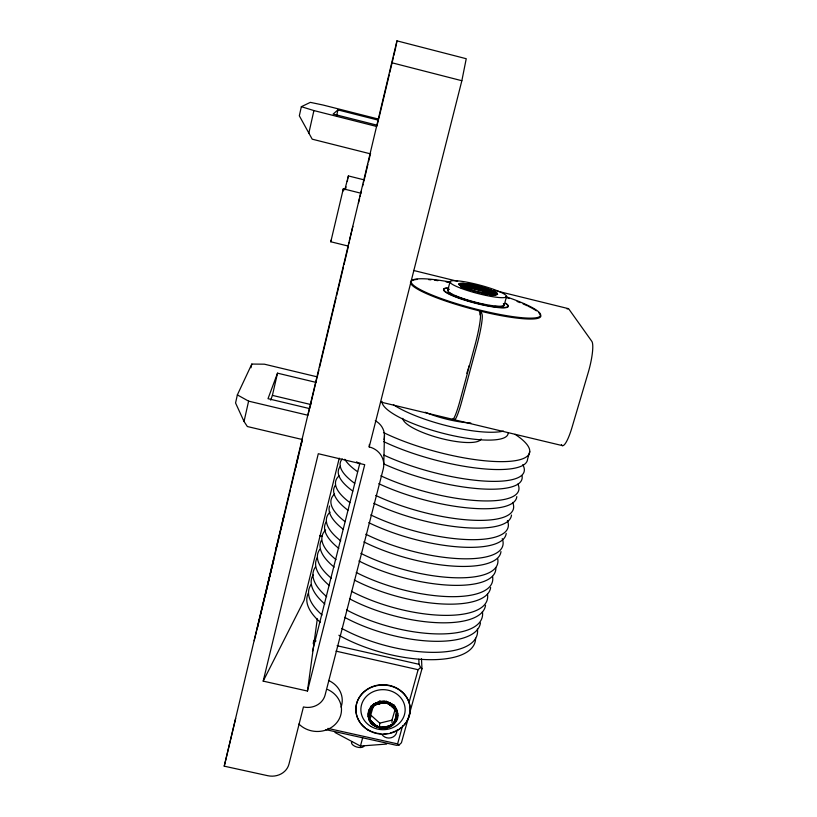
<?xml version="1.0" encoding="UTF-8"?>
<svg xmlns="http://www.w3.org/2000/svg" width="817" height="817" viewBox="0 0 817 817"><rect width="100%" height="100%" fill="white"/><g stroke="black" fill="none" stroke-linecap="round" stroke-linejoin="round"><path stroke-width="1.23" d="M387.135 701.772L395.244 709.095L391.966 720.165L391.966 722.34A1.808 0.613 49.6 0 0 392.068 722.79L392.517 723.586M386.237 700.955L386.41 703.11M381.937 728.1C394.172 730.132 403.669 713.302 393.161 705.173C384.337 696.513 365.996 703.794 368.324 716.805C369.386 723.239 375.646 727.763 381.937 728.1C379.629 728.662 376.76 724.526 374.891 725.792C365.158 720.839 368.855 703.345 380.354 703.56L378.424 704.029M462.769 287.472L464.873 287.472L464.464 284.387L460.533 284.939L463.433 287.829L460.512 285.276L461.871 287.145L461.268 286.144M395.183 719.542L395.928 717.009L394.335 721.544C403.128 711.433 389.025 697.565 377.863 702.222L370.989 706.868C355.507 738.854 417.017 730.337 391.69 704.05L387.697 702.14L380.681 701.589C363.085 709.023 382.867 700.659 386.247 702.834C389.464 704.203 392.364 706.644 394.621 709.34L390.628 704.754L387.289 703.263L390.628 704.754L394.1 707.777L396.5 711.811L396.133 716.039L397.695 715.723M372.225 705.541L372.572 706.787C359.143 720.768 385.736 737.087 395.203 722.259M385.011 701.262L373.961 703.948L370.734 715.049L379.742 723.137L379.476 726.742M464.464 284.387C474.166 283.683 473.196 290.219 464.873 287.472M383.776 464.322L384.46 435.328M372.583 708.165L372.685 704.642M373.961 703.948L373.89 706.082A1.808 0.613 49.1 0 1 373.777 706.327L373.308 706.307M370.734 715.049L370.663 717.214A1.797 0.827 -18.1 0 1 370.499 717.592L369.876 718.133M373.236 706.797L373.328 704.468M471.297 287.533L461.646 286.951L460.819 284.673L461.871 287.145L460.533 284.939C460.175 289.688 467.518 280.752 466.211 287.584M490.425 295.448C507.01 294.324 473.574 285.95 471.276 285.337C473.084 285.347 504.334 293.119 492.498 295.274L492.518 294.814C484.042 288.891 471.654 285.899 461.36 286.787M368.171 713.895L369.56 714.385L371.582 708.329L370.612 707.359M373.839 723.75L371.132 720.911L371.939 722.432L374.758 724.475C365.516 722.841 367.15 705.694 376.361 702.783M390.026 725.465L386.707 726.987L382.56 727.263C395.622 729.091 403.281 710.473 391.149 703.703M492.498 295.274L482.663 291.23L465.006 286.675C462.667 289.157 461.37 281.14 461.503 287.084L461.002 285.613L469.571 286.42L475.177 287.941L475.392 286.205L492.549 292.935L494.499 294.365L494.265 295.315L493.621 295.427L494.653 294.855L489.465 294.876L493.764 294.947L493.09 295.274M369.672 720.676L370.847 720.553L368.886 718.562L368.549 716.366L369.509 709.125L372.92 704.918L378.771 701.956M383.888 701.466C384.47 703.774 380.569 704.009 381.304 701.517M369.55 715.539L370.03 709.963L372.95 706.123M369.213 446.94L461.85 80.72L466.241 58.722L396.95 40.85L224.226 766.172L267.731 775.701A17.862 15.921 6.3 0 0 288.973 764.109L303.434 706.96A18.137 16.442 5.2 0 0 325.115 695.001L383.234 469.04A19.057 18.199 3.7 0 0 369.213 446.94L369.366 444.407M370.744 707.522L372.46 705.908L369.835 709.83L369.386 716.499L368.743 716.417L369.039 711.954L370.877 707.685L368.671 714.17L369.223 718.623L368.487 714.089L369.376 709.391M393.059 723.923L395.796 720.267L396.49 712.547C400.034 726.099 379.272 733.554 371.01 722.667M461.564 287.482L461.166 285.991L462.136 286.358L467.559 284.714L467.804 287.37L462.116 287.175C462.861 284.357 459.368 284.326 461.707 286.787M395.694 718.082C399.707 713.394 393.794 705.061 388.892 702.559M473.227 287.513L473.298 285.746L487.228 290.28L494.408 293.681L494.898 294.835L493.938 295.192M360.808 193.19L343.314 188.819L342.905 191.188M368.242 716.223C369.58 722.361 375.309 727.753 381.978 727.886C382.285 726.905 379.782 727.11 379.405 727.743M463.719 287.441C464.965 284.479 461.248 283.57 461.268 286.706M364.116 179.863L348.399 175.931L348.001 178.157M475.392 292.159L473.309 291.301M307.458 691.049L364.719 464.679L318.293 453.721L263.186 681.133L307.458 691.049L317.323 618.775M313.238 643.745L313.575 641.243M494.939 291.955L496.991 293.14L490.496 289.974L496.236 292.588L497.563 294.396L492.794 294.876L487.085 294.11L470.643 289.984L475.341 291.363M369.325 714.354L371.48 708.901M469.356 288.023L469.356 284.99L473.319 286.042L467.886 286.154M396.031 46.212L396.95 40.85M396.316 714.865L395.602 720.226L393.243 723.525L395.602 720.226L396.459 720.226M397.491 713.496L396.163 720.277L397.634 713.384M466.364 286.379L469.622 288.064L471.215 287.931L469.52 287.216C472.103 285.296 477.353 290.535 477.516 286.726M376.433 702.998C378.516 702.937 385.767 699.597 386.247 702.834M397.297 718.02C396.255 721.86 390.087 728.478 386.584 726.599M347.286 181.476L347.685 179.648M343.314 188.819L330.793 241.771L348.205 246.07L348.399 245.223M270.693 400.116L272.408 395.377L310.603 404.486L317.2 376.851L264.391 364.188L251.81 364.055L237.359 394.897L235.562 402.985L244.038 421.48L247.347 426.525L302.147 439.485M377.137 125.093L378.588 119.108L323.042 105.025L310.348 102.36L301.35 106.69L299.328 115.81L312.206 139.176L370.183 153.78M250.982 367.752L251.81 364.055M244.038 421.48L248.603 401.147L237.359 394.897M308.755 133.498L313.912 110.571L301.35 106.69M467.712 287.768L465.006 286.256L471.338 285.644L461.074 285M345.673 188.625L346.071 186.879M272.408 395.377L277.514 373.165L315.873 382.346M336.522 116.106L337.942 109.917L378.312 120.16M374.625 705.377C376.545 699.505 396.48 702.549 393.723 708.073M276.759 545.817L275.911 549.392L278.117 540.221M283.162 519.071L284.071 515.17L280.629 529.549M296.04 465.833L295.683 467.385L296.224 465.118M302.076 440.567L302.392 439.25M349.472 240.698L352.873 226.36M348.655 244.14L349.012 242.618M257.426 627.936L273.685 559.696L254.189 640.742M278.342 539.271L280.425 530.57M296.551 463.699L297 461.789M297.225 460.829L297.766 458.562M298.042 457.428L298.634 454.946M300.891 445.571L301.565 442.722M360.971 192.975L361.42 191.107M264.922 596.727L265.811 593.009M266.403 590.538L290.311 490.159M290.893 487.678L302.413 439.352M309.786 408.367L310.971 403.414M317.17 377.383L318.936 369.948M319.529 367.476L336.053 298.082M336.645 295.601L343.436 267.098M344.028 264.616L348.45 246.029M364.392 179.117L367.936 164.237M368.528 161.766L370.591 153.085M378.853 118.394L389.188 75.021M389.77 72.539L393.253 57.936M393.804 55.597L395.755 47.386M396.388 718.174L396.98 718.123L397.542 715.804M360.042 196.346L360.634 193.874M358.438 203.055L359.592 198.214M363.453 182.589L363.974 180.424M362.585 186.225L363.065 184.233M301.391 443.376L302.474 438.872M224.226 766.172L235.674 718.49M344.784 189.922L348.399 175.931M472.982 288.707L471.123 288.33M339.269 458.153L304.159 600.25L263.186 681.133M397.144 711.096L397.368 715.876L394.601 722.197M312.462 651.363L359.95 462.79M474.902 289.126L473.074 288.309M369.917 713.415L370.438 710.208L369.662 709.687M397.174 715.927L395.796 720.267M447.716 290.546L450.075 281.508M476.862 289.606L475.004 288.738M335.021 732.492L360.45 746.044L362.697 737.659M480.018 314.902L480.988 311.308L488.648 313.095A67.658 10.478 14.7 0 0 540.864 316.067L538.944 312.778M478.823 290.117L476.965 289.208M378.741 703.478L379.405 701.027M504.242 304.904L506.571 296.408M475.249 287.553L494.826 294.11L494.265 295.315L495.562 293.742L494.214 295.264L490.956 293.027L490.476 294.161M421.49 658.768L421.97 668.776L401.433 742.745L399.033 745.053L397.593 743.889L402.638 725.649M409.031 702.549L418.12 669.715L420.551 667.448L419.039 664.303L418.825 659.207M480.774 290.658L478.936 289.718M331.426 239.728L330.793 241.771M395.928 718.123L396.521 716.029M482.663 291.23L483.838 288.493L467.845 285.766L461.442 285.736M529.753 451.617L527.578 459.164A90.544 23.55 15 0 1 476.178 468.049A90.544 23.55 15 0 1 383.592 441.558M460.788 285.266L471.368 285.991L479.15 288.942L479.661 287.278L477.465 287.012M484.481 291.822C484.808 287.921 487.565 290.505 489.414 290.423M486.197 292.415C486.983 287.737 491.711 291.587 493.437 293.456L495.184 293.906L494.091 295.325L495.735 294.13M379.456 703.274L380.181 700.843M487.78 293.007L488.893 290.903M489.209 293.589L490.404 291.516L486.809 290.913L492.518 294.814L492.008 295.284M388.831 702.773C391.251 705.684 397.838 707.91 397.317 713.588C397.144 709.422 392.109 706.634 391.067 703.897M491.538 294.692L493.509 292.251M277.514 373.165L268.007 398.686L309.531 408.582L307.917 415.25L248.603 401.147M368.549 711.597L368.385 716.305M479.569 287.553L481.775 287.87L480.999 289.882L492.692 294.437L494.448 292.792L494.765 293.466L493.539 294.549L492.549 292.935L488.433 291.516M388.412 703.907C389.158 703.049 394.305 705.255 392.007 706.654M392.885 724.066L387.033 727.61M368.692 711.719L369.907 712.312L370.632 710.953M488.627 289.269L490.69 289.974C482.673 287.043 472.972 284.316 463.229 283.336C448.604 282.498 475.974 292.139 463.035 287.114M393.161 705.173L392.803 705.745M377.434 726.415L377.025 726.956L379.435 727.702L377.097 726.895M390.363 705.163L390.751 704.54L392.507 706.133M481.724 293.752L484.103 293.803M490.956 293.027L492.355 291.669L494.448 292.792M396.316 720.267L393.58 724.066M371.265 722.667L371.939 722.432L374.993 725.721L378.69 727.038L373.349 724.148L370.326 719.859M369.835 709.83L372.572 706.787M394.335 721.544L396.163 718.153L395.602 720.226M493.795 294.232L494.356 295.008L493.151 293.752M378.812 702.181L383.837 702.416L376.504 703.223L371.041 707.859L372.807 706.368M396.204 708.921L395.03 709.84L396.092 711.229L395.561 709.503M393.355 724.036L394.774 722.248M485.707 294.539L488.004 294.488M388.821 726.058L389.209 726.619L392.211 724.444C387.37 728.437 380.375 729.019 374.993 725.721M337.942 109.917L333.122 114.063L377.015 125.185L376.688 126.472L313.912 110.571M393.743 722.677L394.427 722.136M461.962 285.552L463.413 284.673M493.917 295.54L494.561 295.029L493.621 295.427M375.871 704.877C379.66 700.945 385.92 701.16 390.863 704.325L386.4 702.038M396.368 711.617L397.001 711.229M393.477 724.066L391.649 725.598M372.072 707.706L369.233 712.056L369.386 717.714L369.1 714.303M391.261 724.924L386.778 727.15L381.141 727.365M462.116 287.175L462.882 286.665L462.136 286.358M490.7 295.213L494.653 294.855M372.327 705.725C376.586 703.611 380.242 702.518 385.706 702.875L381.335 701.977M372.593 706.102L374.462 704.611M372.123 722.32L377.25 726.701M376.77 703.897L373.675 705.786L378.914 702.651M389.127 726.517L391.22 725.384M391.557 725.578L386.89 727.416M384.991 726.916L387.789 726.242M496.195 294.774L497.563 294.396L496.705 293.089C497.359 298.317 480.958 291.986 477.72 292.006M462.851 287.073L463.842 286.634L462.871 286.256L463.79 285.807L467.681 285.041M490.997 295.019L492.641 294.957M388.187 703.825L394.448 707.44L396.837 711.352M381.376 702.467L376.678 703.672L379.027 703.12L379.221 703.805M379.159 703.59L385.706 702.875M494.03 294.886L495.276 294.692M386.645 726.803L388.923 726.231L381.999 727.61L384.388 727.385L384.511 728.049M384.409 727.559L386.707 726.987L384.388 727.385M466.293 287.186L463.801 287.043M379.742 723.137L391.966 720.165M396.419 713.895L397.123 713.68L397.368 715.876M384.429 727.712L386.839 727.293M472.931 290.699L470.643 289.984M386.992 727.569L380.048 727.375M386.941 727.508L381.988 727.753M399.033 745.053L396.623 745.339L325.922 729.642M469.448 287.625L467.804 287.37M492.314 295.1L493.764 294.947M467.865 286.971L473.309 286.736L471.368 285.991M494.275 294.957L495.51 294.947M360.45 746.044L386.676 744.062M378.965 702.886L381.396 702.712M377.771 726.548L373.512 724.036M471.389 286.358L466.344 285.97M489.465 294.876L491.293 294.876M469.418 290.29L471.215 290.443C445.255 281.365 468.437 282.519 479.957 286.522M473.278 287.114L475.3 287.186M492.518 294.814L489.679 292.455M491.66 294.304L480.876 290.27M475.371 286.501L473.319 286.379L477.404 287.329M490.598 293.763L482.776 290.842M383.796 702.906L384.582 702.967M468.478 289.259L470.766 289.984L466.476 288.524L468.631 289.269M479.15 288.942L483.347 289.361L481.519 288.442M383.112 703.12L379.088 703.355L374.85 705.234M481.652 288.135L485.237 289.964L481.121 289.494L484.604 291.424M483.041 290.066L486.626 291.271L485.053 290.301L487.014 290.576L483.674 288.748L485.819 289.126M488.229 291.863L486.462 291.638L487.902 292.619M383.847 702.171L388.678 703.223M491.834 293.936L492.896 294.089L492.273 293.242M493.539 294.549L494.203 294.651M396.01 711.781L395.265 711.352L395.244 709.095M491.446 292.384L494.091 292.976M327.872 728.396L397.593 743.889M489.148 290.638L490.976 291.056M313.524 640.405L316.005 640.967M337.115 645.747L419.039 664.303M336.012 651.139L418.12 669.715M319.723 535.686L322.204 536.269M380.824 402.097L452.72 419.305M454.477 419.795L562.515 445.653M463.259 287.513L465.925 288.728L460.757 285.684M413.514 270.447L457.673 281.324M493.58 290.209L568.356 308.632M391.721 62.725L461.85 80.72M477.332 287.676L481.387 288.769L475.341 286.828M463.198 284.347L464.638 284.725M493.744 293.201L495.133 293.293L495.184 293.906M475.3 291.383L477.72 292.037M479.926 286.573L482.285 287.175M486.115 294.181L487.759 294.641M482.224 287.216L484.552 287.85M389.382 704.622L390.495 704.959M467.559 284.714L469.448 285.307L463.842 286.216L465.006 286.675M484.461 287.88L486.738 288.554M492.794 294.876L490.884 294.631M486.605 288.575L488.791 289.259M490.496 289.974L493.928 291.342M464.648 287.809L466.65 288.554M376.647 725.853L372.644 722.585M391.496 706.225L393.906 707.931L395.479 710.412M464.495 288.105L465.925 288.728M463.27 287.155L459.695 285.256M462.146 286.767L461.288 286.379L461.339 287.104M463.453 283.438L459.215 283.642L459.42 284.827M390.577 705.49L392.344 706.317M484.869 293.691L482.469 293.15M462.596 287.635L463.566 288.176M485.625 289.371L489.904 292.118M483.194 289.708L484.889 290.668M484.736 291.036L486.319 292.026M462.269 286.961L461.513 286.45L462.453 287.288L462.034 286.665M488.055 292.231L489.342 293.201M490.68 291.26L491.732 292.108L490.139 291.802L492.038 293.579M420.551 667.448L421.97 668.776M396.439 713.578L396.756 716.009M372.93 724.373L371.408 722.637L373.195 724.25L371.132 720.911M395.745 709.37L394.274 707.614L395.357 709.636M392.18 706.491L392.844 707.451M369.958 720.717L371.122 722.677M370.499 720.655L371.582 722.585L369.754 719.011M467.426 289.116L467.661 289.657M370.121 720.717L369.049 718.603L369.805 720.706M480.988 311.308L482.091 314.443A26.604 2.931 -76.1 0 1 476.893 345.387L461.901 400.881A26.226 2.87 -76.4 0 1 453.946 418.835M452.404 419.039A26.226 2.829 -76.4 0 0 460.094 400.381L475.075 344.886A26.593 2.89 -76.1 0 0 480.294 313.953L479.211 310.828L471.491 308.846A67.648 10.468 14.7 0 1 417.507 279.394M428.619 279.618A67.648 10.468 14.7 0 1 430.957 279.833M434.675 280.241A67.648 10.468 14.7 0 1 437.943 280.67M446.113 281.936A67.648 10.468 14.7 0 1 448.564 282.365M375.269 420.735A17.688 16.994 3.9 0 1 383.959 439.74M505.662 297.255A67.658 10.478 14.7 0 1 509.246 298.511M517.069 301.432A67.658 10.478 14.7 0 1 520.163 302.678M523.094 303.914A67.658 10.478 14.7 0 1 527.394 305.844M528.385 306.324A67.658 10.478 14.7 0 1 536.391 310.797M468.887 365.934A10.529 1.154 -76.2 0 1 468.56 367.282M468.212 368.61A10.529 1.154 -76.2 0 1 467.845 369.897M467.487 371.122A10.529 1.154 -76.2 0 1 466.783 373.287M567.161 309.071A23.448 4.044 -75.6 0 1 568.806 309L591.814 341.322A26.45 5.178 -75.7 0 1 588.24 372.481L572.033 427.352A26.083 5.076 -76.2 0 1 561.432 444.571M360.389 722.779A27.155 24.561 0.6 0 1 364.648 691.131A27.155 24.561 0.6 0 1 399.881 690.028A27.155 24.561 0.6 0 1 406.692 721.34M406.131 722.197A27.155 24.561 0.6 0 1 404.211 724.659M401.157 727.569A27.155 24.561 0.6 0 1 399.442 728.846M398.543 729.438A27.155 24.561 0.6 0 1 396.674 730.51M395.704 730.99A27.155 24.561 0.6 0 1 390.567 732.859M387.319 733.513A27.155 24.561 0.6 0 1 384.01 733.799M380.691 733.717A27.155 24.561 0.6 0 1 377.403 733.268M376.32 733.043A27.155 24.561 0.6 0 1 372.123 731.726M371.122 731.307A27.155 24.561 0.6 0 1 366.414 728.652M365.546 728.018A27.155 24.561 0.6 0 1 361.022 723.607M364.208 745.655A6.587 3.268 15.7 0 1 356.437 746.922A6.587 3.268 15.7 0 1 351.8 741.601M511.493 515.057A89.451 27.114 15.1 0 1 462.851 527.476A89.451 27.114 15.1 0 1 373.757 503.252M352.76 491.068A89.451 27.114 15.1 0 1 340.434 466.272M507.418 520.592A89.237 27.809 15.1 0 1 466.609 539.547A89.237 27.809 15.1 0 1 370.755 514.914M349.87 502.578A89.237 27.809 15.1 0 1 339.055 475.913M327.535 689.446A24.53 22.161 4.5 0 1 336.696 722.769A24.53 22.161 4.5 0 1 298.91 724.025M512.637 502.404A89.594 26.655 15.1 0 1 472.012 520.184A89.594 26.655 15.1 0 1 375.759 495.449M354.711 483.358A89.594 26.655 15.1 0 1 342.262 458.909M502.23 538.638A88.879 28.942 15.1 0 1 461.248 558.746A88.879 28.942 15.1 0 1 365.802 534.216M345.07 521.644A88.879 28.942 15.1 0 1 334.551 494.081M497.665 558.562A88.522 30.066 15.2 0 1 453.66 577.711A88.522 30.066 15.2 0 1 360.879 553.354M340.74 540.885A88.522 30.066 15.2 0 1 330.078 512.096M495.858 567.692A88.379 30.505 15.2 0 1 449.227 585.186A88.379 30.505 15.2 0 1 358.918 560.962M338.841 548.401A88.379 30.505 15.2 0 1 326.177 521.859M500.974 551.577A88.736 29.402 15.2 0 1 452.148 566.028A88.736 29.402 15.2 0 1 363.82 541.885M343.16 529.222A88.736 29.402 15.2 0 1 329.588 505.989M506.213 533.389A89.094 28.268 15.1 0 1 457.479 546.839A89.094 28.268 15.1 0 1 368.773 522.655M347.94 510.227A89.094 28.268 15.1 0 1 335.164 485.574M475.576 638.189A87 34.774 15.4 0 1 428.026 659.656A87 34.774 15.4 0 1 338.871 635.217M320.244 622.258A87 34.774 15.4 0 1 308.285 593.377M477.394 629.029A87.133 34.365 15.3 0 1 432.99 652.354A87.133 34.365 15.3 0 1 341.843 628.457M322.072 614.976A87.133 34.365 15.3 0 1 311.134 584.523M503.425 431.08A65.258 15.625 14.9 0 1 449.799 426.474A65.258 15.625 14.9 0 1 393.406 404.742M508.113 432.622A65.156 15.983 14.9 0 1 445.602 433.96A65.156 15.983 14.9 0 1 381.958 401.402M480.447 622.881A87.337 33.732 15.3 0 1 431.417 641.202A87.337 33.732 15.3 0 1 344.703 617.366M324.829 604.018A87.337 33.732 15.3 0 1 313.136 574.923M482.408 611.616A87.48 33.313 15.3 0 1 438.126 633.931A87.48 33.313 15.3 0 1 346.602 609.942M326.677 596.686A87.48 33.313 15.3 0 1 315.474 566.998M516.804 496.583A89.809 25.95 15.1 0 1 468.274 507.96A89.809 25.95 15.1 0 1 378.782 483.684M357.632 471.756A89.809 25.95 15.1 0 1 344.784 459.266M517.907 484.062A89.952 25.47 15 0 1 477.465 500.658A89.952 25.47 15 0 1 380.814 475.821M359.582 463.974A89.952 25.47 15 0 1 356.62 461.819M470.817 422.992A40.758 9.753 14.9 0 1 425.167 412.248M505.846 296.663A66.81 10.304 14.7 0 1 524.861 317.936A66.81 10.304 14.7 0 1 423.594 291.291A66.81 10.304 14.7 0 1 450.759 282.171M515.108 434.348A90.687 23.06 15 0 1 499.463 461.625A90.687 23.06 15 0 1 383.469 432.53M492.539 576.383A88.175 31.169 15.2 0 1 448.533 596.614A88.175 31.169 15.2 0 1 356.243 572.462M336.012 559.635A88.175 31.169 15.2 0 1 325.646 529.978M503.364 303.556A29.208 4.494 14.7 0 1 478.098 302.862A29.208 4.494 14.7 0 1 447.859 290.015M448.41 289.596A29.208 4.494 14.7 0 1 449.381 289.3M505.641 303.219A33.374 5.137 14.7 0 1 473.503 302.372A33.374 5.137 14.7 0 1 448.625 287.88M505.56 303.526A33.374 5.147 14.7 0 1 475.382 303.219A33.374 5.147 14.7 0 1 446.654 288.278M490.629 587.505A88.032 31.597 15.2 0 1 441.762 603.937A88.032 31.597 15.2 0 1 354.302 580.009M334.133 567.1A88.032 31.597 15.2 0 1 321.408 540.364M503.915 305.609A29.065 4.483 14.7 0 1 494.806 306.304M492.059 305.956A29.065 4.483 14.7 0 1 489.046 305.487M485.829 304.904A29.065 4.483 14.7 0 1 482.449 304.21M478.966 303.413A29.065 4.483 14.7 0 1 462.953 298.818M461.922 298.46A29.065 4.483 14.7 0 1 458.98 297.388M458.051 297.031A29.065 4.483 14.7 0 1 454.681 295.631M451.913 294.304A29.065 4.483 14.7 0 1 449.033 292.517M447.818 290.515A29.065 4.483 14.7 0 1 448.267 290.066M503.67 304.404A29.065 4.483 14.7 0 1 504.007 305.058M481.121 439.035A40.595 10.304 15 0 1 439.924 438.157A40.595 10.304 15 0 1 402.781 418.365M370.652 708.666A12.061 10.907 0.7 0 1 370.989 706M328.475 680.428A24.183 21.885 4.5 0 1 341.067 707.134M522.053 475.821A90.176 24.755 15 0 1 476.914 488.566A90.176 24.755 15 0 1 383.857 463.954M522.747 464.72A90.319 24.275 15 0 1 483.021 480.968A90.319 24.275 15 0 1 383.867 455.079M371.337 712.087A12.071 10.917 0.6 0 1 371.735 705.479M393.968 704.785A12.071 10.917 0.6 0 1 395.071 710.014M487.453 594.071A87.817 32.251 15.3 0 1 443.304 615.344A87.817 32.251 15.3 0 1 351.402 591.283M331.334 578.242A87.817 32.251 15.3 0 1 319.856 549.33M396.827 730.388A7.996 7.2 0.3 0 1 391.067 737.761A7.996 7.2 0.3 0 1 381.815 734.279M394.509 705.428A12.061 10.907 0.6 0 1 395.071 709.401M485.523 605.264A87.685 32.68 15.3 0 1 436.564 622.646A87.685 32.68 15.3 0 1 349.482 598.769M329.465 585.636A87.685 32.68 15.3 0 1 317.507 557.286M477.628 292.302L479.824 292.854L477.628 292.302M368.018 730.071A27.175 24.571 0.6 0 0 410.134 711.178A27.175 24.571 0.6 0 0 370.898 687.597A27.175 24.571 0.6 0 0 368.018 730.071M371.02 726.487A22.141 20.027 0.6 0 0 405.13 710.698A22.141 20.027 0.6 0 0 372.889 691.846A22.141 20.027 0.6 0 0 371.02 726.487M461.329 288.401A29.259 4.31 14.7 0 0 506.377 296.908A29.259 4.31 14.7 0 0 467.058 282.212A29.259 4.31 14.7 0 0 461.329 288.401"/></g></svg>
